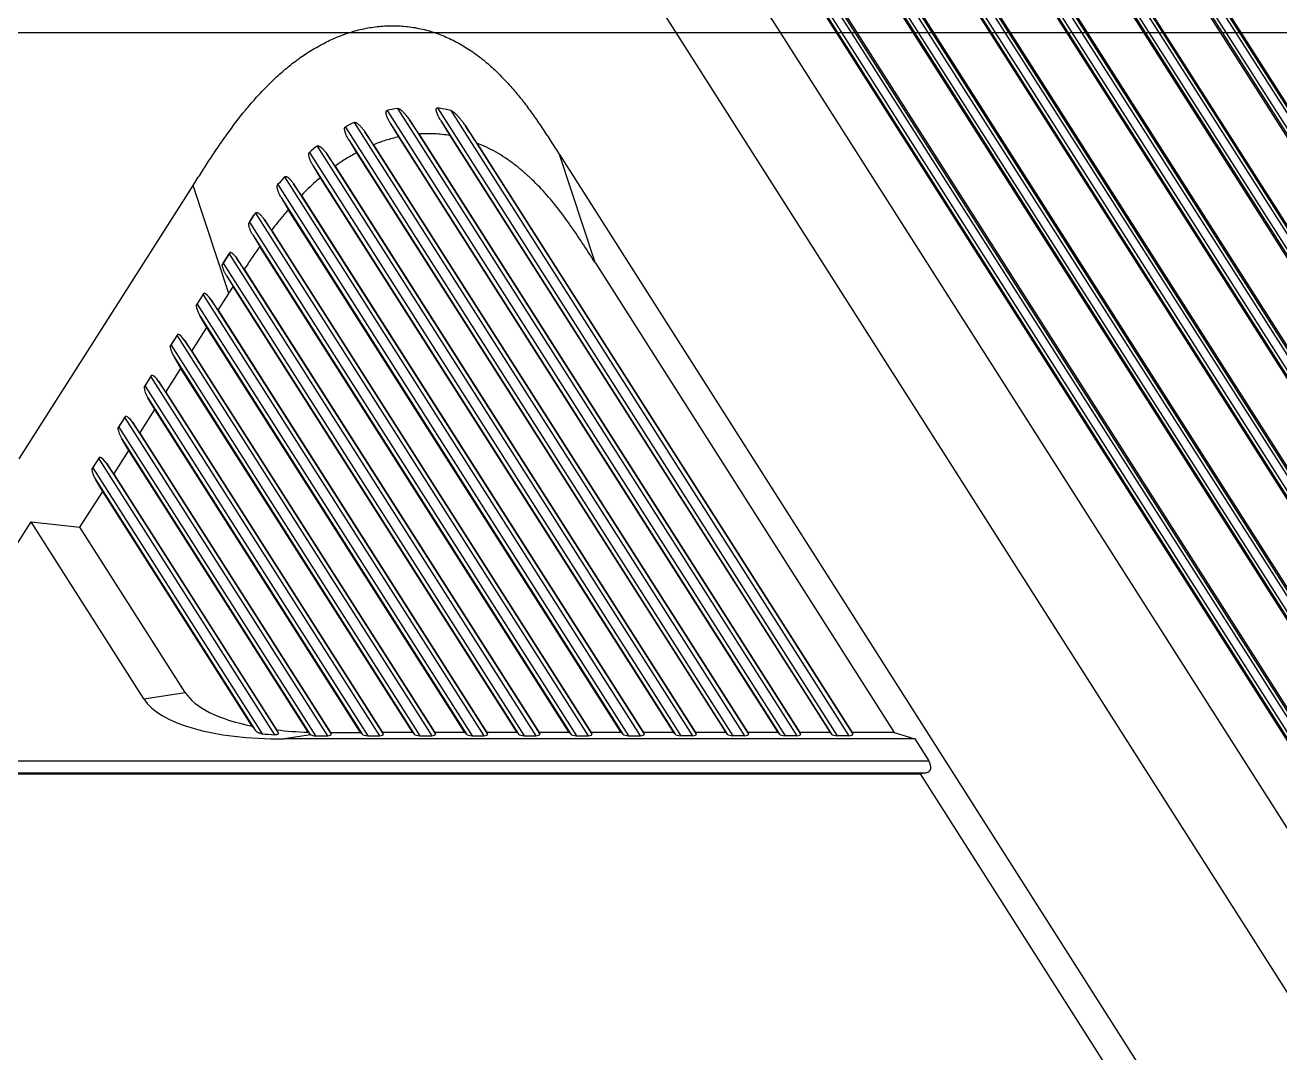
# Model space of a CAD drawing. Header units: millimetres. Extents: x 562 to 17351, y 2396 to 6995.
# Drawn here: x 14305.2 to 14462.1, y 4324.7 to 4453.1 of the extents above; entities that cross this region are included whole.
import ezdxf

# ---------------------------------------------------------------- set-up
doc = ezdxf.new("R2010")
doc.units = ezdxf.units.MM

# ---------------------------------------------------------------- blocks, each defined once
blk = doc.blocks.new('DTGCNV')
at = {"color": 7, "linetype": 'Continuous'}
for p, q in [((13136.22, 5009.5), (13315.88, 4727.48)), ((13315.92, 4731.52), (13138.83, 5009.5)), ((13145.82, 5009.5), (13315.88, 4742.55)), ((13315.92, 4746.59), (13148.43, 5009.5)), ((13155.43, 5009.5), (13315.88, 4757.63)), ((13311.78, 4768.16), (13158.03, 5009.5)), ((13165.03, 5009.5), (13311.54, 4779.53)), ((13311.78, 4783.23), (13167.64, 5009.5)), ((13174.63, 5009.5), (13311.54, 4794.6)), ((13314.23, 4730.42), (13137.44, 5007.93)), ((13314.57, 4730.63), (13137.77, 5008.15)), ((13314.57, 4732.55), (13138.99, 5008.15)), ((13314.9, 4732.76), (13139.33, 5008.36)), ((13314.23, 4745.49), (13147.04, 5007.93)), ((13314.57, 4745.71), (13147.38, 5008.15)), ((13314.57, 4747.62), (13148.6, 5008.15)), ((13314.9, 4747.84), (13148.93, 5008.36)), ((13314.23, 4760.57), (13156.64, 5007.93)), ((13314.57, 4760.78), (13156.98, 5008.15)), ((13314.57, 4762.7), (13158.2, 5008.15)), ((13314.9, 4762.91), (13158.54, 5008.36)), ((13166.25, 5007.93), (13309.92, 4782.41)), ((13166.58, 5008.15), (13310.26, 4782.62)), ((13167.8, 5008.15), (13310.26, 4784.54)), ((13168.14, 5008.36), (13310.59, 4784.75)), ((13175.85, 5007.93), (13309.92, 4797.49)), ((13176.19, 5008.15), (13310.26, 4797.7)), ((13177.41, 5008.15), (13310.26, 4799.62)), ((13177.74, 5008.36), (13310.59, 4799.83)), ((13298.05, 4708.98), (13109.91, 5004.31)), ((13122.27, 5005.36), (13314.22, 4704.06)), ((13129.33, 5005.24), (13315.88, 4712.4)), ((13315.92, 4716.44), (13131.86, 5005.36)), ((13311.78, 4798.31), (13179.88, 5005.36)), ((13314.23, 4715.34), (13130.58, 5003.62)), ((13314.57, 4715.56), (13130.91, 5003.84)), ((13314.57, 4717.47), (13132.13, 5003.84)), ((13314.9, 4717.69), (13132.47, 5004.05)), ((13128.3, 4908.96), (13178.06, 4830.85)), ((13129.6, 4909.22), (13179.53, 4830.85)), ((13134.62, 4909.28), (13184.58, 4830.85)), ((13136.29, 4908.95), (13186.05, 4830.85)), ((13124.19, 4907.47), (13173.01, 4830.85)), ((13128.7, 4907.39), (13177.35, 4831.03)), ((13128.7, 4907.39), (13129.75, 4905.66)), ((13131.09, 4907.81), (13180, 4831.03)), ((13132.28, 4906.03), (13131.09, 4907.81)), ((13134.99, 4907.75), (13183.87, 4831.03)), ((13134.99, 4907.75), (13136.16, 4905.83)), ((13138.11, 4907.03), (13186.52, 4831.03)), ((13123.09, 4906.9), (13171.54, 4830.85)), ((13125.52, 4906.31), (13173.48, 4831.03)), ((13126.61, 4904.69), (13125.52, 4906.31)), ((13129.75, 4905.66), (13177.16, 4831.25)), ((13132.28, 4906.03), (13179.92, 4831.25)), ((13136.16, 4905.83), (13183.68, 4831.25)), ((13119.55, 4904.52), (13166.49, 4830.85)), ((13123.51, 4905.31), (13170.83, 4831.03)), ((13123.51, 4905.31), (13124.49, 4903.68)), ((13126.61, 4904.69), (13173.4, 4831.25)), ((13139.52, 4904.9), (13186.44, 4831.25)), ((13118.59, 4903.72), (13165.02, 4830.85)), ((13120.78, 4903.53), (13166.96, 4831.03)), ((13121.8, 4902), (13120.78, 4903.53)), ((13124.49, 4903.68), (13170.64, 4831.25)), ((13149.85, 4903.45), (13275.55, 4706.13)), ((13154.3, 4889.96), (13149.85, 4903.45)), ((13119.02, 4902.11), (13164.31, 4831.03)), ((13119.02, 4902.11), (13119.96, 4900.56)), ((13121.8, 4902), (13166.88, 4831.25)), ((13082.3, 4865.45), (13104.06, 4899.61)), ((13108.51, 4886.12), (13104.06, 4899.61)), ((13114.63, 4899.7), (13158.49, 4830.85)), ((13115.48, 4900.67), (13159.96, 4830.85)), ((13116.62, 4899.81), (13160.44, 4831.03)), ((13117.6, 4898.36), (13116.62, 4899.81)), ((13119.96, 4900.56), (13164.11, 4831.25)), ((13115.07, 4898.09), (13157.79, 4831.03)), ((13115.07, 4898.09), (13115.96, 4896.59)), ((13117.6, 4898.36), (13160.36, 4831.25)), ((13111.84, 4896.15), (13153.44, 4830.85)), ((13157.59, 4831.25), (13115.96, 4896.59)), ((13111.65, 4895.89), (13111.01, 4894.89)), ((13111.09, 4895.02), (13111.65, 4895.89)), ((13111.09, 4895.02), (13151.97, 4830.85)), ((13112.92, 4895.39), (13153.92, 4831.03)), ((13113.86, 4894), (13112.92, 4895.39)), ((13111.51, 4893.44), (13151.27, 4831.03)), ((13111.51, 4893.44), (13112.38, 4891.98)), ((13113.86, 4894), (13153.84, 4831.25)), ((13151.07, 4831.25), (13112.38, 4891.98)), ((13108.69, 4891.26), (13107.7, 4889.7)), ((13107.83, 4889.9), (13108.57, 4891.05)), ((13107.83, 4889.9), (13145.45, 4830.85)), ((13108.57, 4891.05), (13146.92, 4830.85)), ((13109.53, 4890.48), (13147.4, 4831.03)), ((13110.44, 4889.12), (13109.53, 4890.48)), ((13154.3, 4889.96), (13191.7, 4831.25)), ((13108.19, 4888.4), (13144.74, 4831.03)), ((13108.19, 4888.4), (13109.05, 4886.97)), ((13110.44, 4889.12), (13147.31, 4831.25)), ((13144.55, 4831.25), (13109.05, 4886.97)), ((13104.44, 4884.58), (13105.44, 4886.14)), ((13104.57, 4884.78), (13105.31, 4885.93)), ((13105.31, 4885.93), (13140.4, 4830.85)), ((13107.17, 4884.02), (13106.26, 4885.37)), ((13106.26, 4885.37), (13140.87, 4831.03)), ((13107.17, 4884.02), (13108.51, 4886.12)), ((13104.57, 4884.78), (13138.93, 4830.85)), ((13107.17, 4884.02), (13140.79, 4831.25)), ((13104.93, 4883.28), (13138.22, 4831.03)), ((13105.79, 4881.85), (13104.93, 4883.28)), ((13101.18, 4879.46), (13102.17, 4881.03)), ((13101.31, 4879.66), (13102.05, 4880.82)), ((13102.05, 4880.82), (13133.88, 4830.85)), ((13103.91, 4878.9), (13105.79, 4881.85)), ((13138.03, 4831.25), (13105.79, 4881.85)), ((13101.31, 4879.66), (13132.41, 4830.85)), ((13103.91, 4878.9), (13103, 4880.25)), ((13103, 4880.25), (13134.35, 4831.03)), ((13103.91, 4878.9), (13134.27, 4831.25)), ((13101.67, 4878.17), (13131.7, 4831.03)), ((13102.53, 4876.73), (13101.67, 4878.17)), ((13097.92, 4874.34), (13098.91, 4875.91)), ((13098.05, 4874.54), (13098.79, 4875.7)), ((13098.79, 4875.7), (13127.36, 4830.85)), ((13100.65, 4873.78), (13102.53, 4876.73)), ((13131.51, 4831.25), (13102.53, 4876.73)), ((13098.05, 4874.54), (13125.89, 4830.85)), ((13100.65, 4873.78), (13099.74, 4875.13)), ((13099.74, 4875.13), (13127.83, 4831.03)), ((13098.41, 4873.05), (13125.18, 4831.03)), ((13099.27, 4871.61), (13098.41, 4873.05)), ((13100.65, 4873.78), (13127.75, 4831.25)), ((13097.39, 4868.66), (13099.27, 4871.61)), ((13124.99, 4831.25), (13099.27, 4871.61)), ((13094.66, 4869.22), (13095.65, 4870.79)), ((13094.79, 4869.42), (13095.52, 4870.58)), ((13094.79, 4869.42), (13119.37, 4830.85)), ((13095.52, 4870.58), (13120.84, 4830.85)), ((13097.39, 4868.66), (13096.48, 4870.01)), ((13096.48, 4870.01), (13121.31, 4831.03)), ((13095.15, 4867.93), (13118.66, 4831.03)), ((13096.01, 4866.49), (13095.15, 4867.93)), ((13097.39, 4868.66), (13121.23, 4831.25)), ((13094.13, 4863.55), (13096.01, 4866.49)), ((13118.44, 4831.29), (13096.01, 4866.49)), ((13091.4, 4864.1), (13092.39, 4865.67)), ((13091.53, 4864.31), (13092.26, 4865.46)), ((13092.26, 4865.46), (13114.24, 4830.97)), ((13094.13, 4863.55), (13093.22, 4864.89)), ((13093.22, 4864.89), (13114.68, 4831.2)), ((13091.53, 4864.31), (13112.69, 4831.09)), ((13094.13, 4863.55), (13114.5, 4831.58)), ((13091.89, 4862.81), (13111.82, 4831.53)), ((13092.75, 4861.38), (13091.89, 4862.81)), ((13089.91, 4856.91), (13092.75, 4861.38)), ((13111.43, 4832.05), (13092.75, 4861.38)), ((13064.78, 4827.71), (13083.8, 4857.57)), ((13083.8, 4857.57), (13089.91, 4856.91)), ((13097.88, 4835.46), (13083.8, 4857.57)), ((13103.06, 4836.26), (13089.91, 4856.91)), ((13097.88, 4835.46), (13103.06, 4836.26)), ((13118.76, 4830.96), (13115.42, 4830.45)), ((13194.28, 4830.45), (13115.42, 4830.45)), ((13119.37, 4830.85), (13120.84, 4830.85)), ((13121.23, 4831.25), (13124.99, 4831.25)), ((13121.31, 4831.03), (13121.23, 4831.25)), ((13124.99, 4831.25), (13125.18, 4831.03)), ((13125.89, 4830.85), (13127.36, 4830.85)), ((13131.51, 4831.25), (13127.75, 4831.25)), ((13127.75, 4831.25), (13127.83, 4831.03)), ((13131.51, 4831.25), (13131.7, 4831.03)), ((13132.41, 4830.85), (13133.88, 4830.85)), ((13138.03, 4831.25), (13134.27, 4831.25)), ((13134.27, 4831.25), (13134.35, 4831.03)), ((13138.03, 4831.25), (13138.22, 4831.03)), ((13138.93, 4830.85), (13140.4, 4830.85)), ((13144.55, 4831.25), (13140.79, 4831.25)), ((13140.79, 4831.25), (13140.87, 4831.03)), ((13144.55, 4831.25), (13144.74, 4831.03)), ((13145.45, 4830.85), (13146.92, 4830.85)), ((13151.07, 4831.25), (13147.31, 4831.25)), ((13147.31, 4831.25), (13147.4, 4831.03)), ((13151.07, 4831.25), (13151.27, 4831.03)), ((13151.97, 4830.85), (13153.44, 4830.85)), ((13157.59, 4831.25), (13153.84, 4831.25)), ((13153.84, 4831.25), (13153.92, 4831.03)), ((13157.59, 4831.25), (13157.79, 4831.03)), ((13158.49, 4830.85), (13159.96, 4830.85)), ((13164.11, 4831.25), (13160.36, 4831.25)), ((13160.36, 4831.25), (13160.44, 4831.03)), ((13164.11, 4831.25), (13164.31, 4831.03)), ((13166.49, 4830.85), (13165.02, 4830.85)), ((13170.64, 4831.25), (13166.88, 4831.25)), ((13166.88, 4831.25), (13166.96, 4831.03)), ((13170.64, 4831.25), (13170.83, 4831.03)), ((13173.01, 4830.85), (13171.54, 4830.85)), ((13177.16, 4831.25), (13173.4, 4831.25)), ((13173.4, 4831.25), (13173.48, 4831.03)), ((13177.16, 4831.25), (13177.35, 4831.03)), ((13179.53, 4830.85), (13178.06, 4830.85)), ((13183.68, 4831.25), (13179.92, 4831.25)), ((13179.92, 4831.25), (13180, 4831.03)), ((13183.68, 4831.25), (13183.87, 4831.03)), ((13186.05, 4830.85), (13184.58, 4830.85)), ((13191.7, 4831.25), (13186.44, 4831.25)), ((13186.44, 4831.25), (13186.52, 4831.03)), ((13191.7, 4831.25), (13194.28, 4830.45)), ((13194.28, 4830.45), (13196.03, 4827.71)), ((13064.78, 4827.71), (13196.03, 4827.71)), ((13067.88, 4826.23), (13195.69, 4826.23)), ((13070.27, 4826.09), (13194.98, 4826.09)), ((13195.69, 4826.23), (13194.98, 4826.09)), ((13273.33, 4703.11), (13194.98, 4826.09))]:
    blk.add_line(p, q, dxfattribs=at)
for centre, radius, start, end in [((13132.44, 4891.59), 17.85, 99.1598, 103.4288), ((13132.3, 4892.89), 16.55, 76.0187, 81.9408), ((13134.13, 4887.09), 22.68, 115.9931, 119.1376), ((13138.59, 4880.58), 30.58, 128.4858, 130.8271), ((13148.03, 4871.06), 44, 137.7102, 139.3903), ((13169.08, 4854.63), 70.72, 144.0416, 144.2995)]:
    blk.add_arc(centre, radius, start, end, dxfattribs=at)
for centre, major_axis, ratio, start_param, end_param in [((13111.07, 4895.06), (0.295, 0.466), 0.079183, -1.888634, -1.607987), ((13107.81, 4889.94), (0.295, 0.466), 0.079183, -2.066978, -1.607987), ((13108.54, 4891.09), (0.295, 0.466), 0.079183, -1.607987, -1.155647), ((13105.28, 4885.97), (0.295, 0.466), 0.079183, -1.607987, -1.148945), ((13106.04, 4884.79), (-0.75, 1.34), 0.321086, -1.313327, -0.288839), ((13104.55, 4884.82), (0.295, 0.466), 0.079183, -2.067029, -1.607987), ((13105.3, 4883.64), (-0.75, 1.34), 0.321086, 0.629245, 1.653733), ((13102.02, 4880.86), (0.295, 0.466), 0.079183, -1.607987, -1.148945), ((13102.77, 4879.67), (-0.75, 1.34), 0.321086, -1.313327, -0.288839), ((13101.29, 4879.7), (0.295, 0.466), 0.079183, -2.067029, -1.607987), ((13102.04, 4878.52), (-0.75, 1.34), 0.321086, 0.629245, 1.653733), ((13098.76, 4875.74), (0.295, 0.466), 0.079183, -1.607987, -1.148945), ((13099.51, 4874.55), (-0.75, 1.34), 0.321086, -1.313327, -0.288839), ((13098.02, 4874.58), (0.295, 0.466), 0.079183, -2.067029, -1.607987), ((13098.78, 4873.4), (-0.75, 1.34), 0.321086, 0.629245, 1.653733), ((13094.76, 4869.47), (0.295, 0.466), 0.079183, -2.067029, -1.607987), ((13095.5, 4870.62), (0.295, 0.466), 0.079183, -1.607987, -1.148945), ((13096.25, 4869.44), (-0.75, 1.34), 0.321086, -1.313327, -0.288839), ((13095.52, 4868.28), (-0.75, 1.34), 0.321086, 0.629245, 1.653733), ((13092.24, 4865.5), (0.295, 0.466), 0.079183, -1.607987, -1.148945), ((13092.99, 4864.32), (-0.75, 1.34), 0.321086, -1.313327, -0.288839), ((13091.5, 4864.35), (0.295, 0.466), 0.079183, -2.067029, -1.607987), ((13092.26, 4863.16), (-0.75, 1.34), 0.321086, 0.629245, 1.653733), ((13125.04, 4841.22), (27.73, 4.28), 0.356408, -2.98623, -1.97958), ((13130.22, 4842.02), (27.73, 4.28), 0.356408, -2.98623, -2.369132), ((13108.14, 4838.61), (-5.75, 9.22), 0.08354, -3.975628, -3.890732), ((13127.63, 4841.62), (27.73, 4.28), 0.356408, -2.19401, -2.129057), ((13130.22, 4842.02), (27.73, 4.28), 0.356408, -2.227773, -2.063972), ((13109.08, 4838.75), (-6.07, 9.17), 0.08773, -2.592894, -2.524982), ((13113.87, 4839.49), (-5.75, 9.22), 0.08354, -3.670469, -3.606711), ((13119.24, 4831.05), (0.606, -0.047), 0.320744, -2.466561, -1.334309), ((13120.71, 4831.05), (0.606, -0.047), 0.320744, -1.334309, 0.149221), ((13125.76, 4831.05), (0.606, -0.047), 0.320744, -2.817839, -1.334309), ((13127.23, 4831.05), (0.606, -0.047), 0.320744, -1.334309, 0.149221), ((13132.28, 4831.05), (0.606, -0.047), 0.320744, -2.817839, -1.334309), ((13133.75, 4831.05), (0.606, -0.047), 0.320744, -1.334309, 0.149221), ((13138.8, 4831.05), (0.606, -0.047), 0.320744, -2.817839, -1.334309), ((13140.27, 4831.05), (0.606, -0.047), 0.320744, -1.334309, 0.149221), ((13145.32, 4831.05), (0.606, -0.047), 0.320744, -2.817839, -1.334309), ((13146.79, 4831.05), (0.606, -0.047), 0.320744, -1.334309, 0.149221), ((13151.85, 4831.05), (0.606, -0.047), 0.320744, -2.817839, -1.334309), ((13153.32, 4831.05), (0.606, -0.047), 0.320744, -1.334309, 0.149221), ((13158.37, 4831.05), (0.606, -0.047), 0.320744, -2.817839, -1.334309), ((13159.84, 4831.05), (0.606, -0.047), 0.320744, -1.334309, 0.149221), ((13164.89, 4831.05), (0.606, -0.047), 0.320744, -2.817839, -1.334309), ((13166.36, 4831.05), (0.606, -0.047), 0.320744, -1.334309, 0.149221), ((13171.41, 4831.05), (0.606, -0.047), 0.320744, -2.817839, -1.334309), ((13172.88, 4831.05), (0.606, -0.047), 0.320744, -1.334309, 0.149221), ((13177.93, 4831.05), (0.606, -0.047), 0.320744, -2.817839, -1.334309), ((13179.4, 4831.05), (0.606, -0.047), 0.320744, -1.334309, 0.149221), ((13184.45, 4831.05), (0.606, -0.047), 0.320744, -2.817839, -1.334309), ((13185.92, 4831.05), (0.606, -0.047), 0.320744, -1.334309, 0.149221), ((13194.47, 4827.71), (1.71, -1.18), 0.539712, -0.488723, 0.90754)]:
    blk.add_ellipse(centre, major_axis=major_axis, ratio=ratio, start_param=start_param, end_param=end_param, dxfattribs=at)
for points, knots in [([(13104.06, 4899.61), (13104.41, 4900.15), (13105.09, 4901.22), (13106.12, 4902.82), (13107.18, 4904.4), (13108.64, 4906.49), (13110.17, 4908.51), (13111.82, 4910.45), (13113.12, 4911.85), (13114.49, 4913.18), (13115.93, 4914.43), (13117.44, 4915.58), (13119.04, 4916.63), (13120.71, 4917.55), (13122.16, 4918.19), (13123.36, 4918.63), (13124.27, 4918.91), (13125.19, 4919.14), (13126.13, 4919.32), (13127.07, 4919.46), (13128.02, 4919.54), (13128.97, 4919.57), (13129.93, 4919.54), (13130.88, 4919.46), (13131.82, 4919.32), (13132.75, 4919.13), (13133.68, 4918.88), (13134.58, 4918.59), (13135.47, 4918.24), (13136.34, 4917.85), (13137.19, 4917.41), (13138.01, 4916.93), (13139.08, 4916.25), (13140.36, 4915.3), (13141.79, 4914.04), (13142.91, 4912.91), (13143.77, 4911.97), (13144.59, 4911.01), (13145.58, 4909.77), (13146.71, 4908.23), (13147.78, 4906.65), (13148.83, 4905.06), (13149.51, 4903.99), (13149.85, 4903.45)], [0, 0, 0, 0, 0.031249, 0.062498, 0.093748, 0.124998, 0.187492, 0.218743, 0.249994, 0.281244, 0.312494, 0.343743, 0.374991, 0.406237, 0.437482, 0.453109, 0.468735, 0.484362, 0.499988, 0.515614, 0.531241, 0.546867, 0.562493, 0.578119, 0.593746, 0.609372, 0.624998, 0.640624, 0.656251, 0.671877, 0.687503, 0.70313, 0.718756, 0.750003, 0.78125, 0.8125, 0.828126, 0.843753, 0.875003, 0.906253, 0.937502, 0.968751, 1, 1, 1, 1]), ([(13128.7, 4907.39), (13128.66, 4907.46), (13128.59, 4907.58), (13128.51, 4907.74), (13128.44, 4907.87), (13128.4, 4907.97), (13128.35, 4908.06), (13128.31, 4908.16), (13128.27, 4908.26), (13128.24, 4908.37), (13128.21, 4908.47), (13128.19, 4908.56), (13128.18, 4908.63), (13128.17, 4908.68), (13128.17, 4908.74), (13128.17, 4908.79), (13128.18, 4908.84), (13128.2, 4908.87), (13128.21, 4908.89), (13128.22, 4908.92), (13128.24, 4908.94), (13128.27, 4908.95), (13128.29, 4908.96), (13128.3, 4908.96)], [0, 0, 0, 0, 0.12488, 0.249672, 0.312039, 0.374385, 0.436711, 0.499017, 0.561304, 0.623575, 0.685833, 0.748087, 0.779227, 0.810382, 0.841564, 0.872799, 0.904134, 0.919888, 0.935721, 0.951655, 0.967687, 0.98382, 1, 1, 1, 1]), ([(13129.6, 4909.22), (13129.62, 4909.22), (13129.66, 4909.22), (13129.7, 4909.21), (13129.74, 4909.2), (13129.79, 4909.18), (13129.85, 4909.15), (13129.91, 4909.11), (13129.98, 4909.06), (13130.07, 4909), (13130.17, 4908.91), (13130.27, 4908.82), (13130.36, 4908.73), (13130.48, 4908.6), (13130.62, 4908.44), (13130.79, 4908.23), (13130.94, 4908.02), (13131.04, 4907.88), (13131.09, 4907.81)], [0, 0, 0, 0, 0.031893, 0.047827, 0.063722, 0.095395, 0.126968, 0.158465, 0.189903, 0.252637, 0.315244, 0.377756, 0.440192, 0.502566, 0.627153, 0.751573, 0.875852, 1, 1, 1, 1]), ([(13134.99, 4907.75), (13134.96, 4907.82), (13134.88, 4907.94), (13134.79, 4908.1), (13134.73, 4908.23), (13134.68, 4908.33), (13134.63, 4908.43), (13134.59, 4908.53), (13134.55, 4908.64), (13134.51, 4908.74), (13134.48, 4908.83), (13134.47, 4908.9), (13134.46, 4908.95), (13134.45, 4909), (13134.44, 4909.06), (13134.44, 4909.11), (13134.45, 4909.16), (13134.46, 4909.19), (13134.47, 4909.22), (13134.48, 4909.24), (13134.51, 4909.26), (13134.53, 4909.27), (13134.56, 4909.28), (13134.59, 4909.28), (13134.61, 4909.28), (13134.62, 4909.28)], [0, 0, 0, 0, 0.125533, 0.250889, 0.313498, 0.376053, 0.43855, 0.500982, 0.56334, 0.625611, 0.687775, 0.718814, 0.749817, 0.78078, 0.811698, 0.842572, 0.873413, 0.888869, 0.904368, 0.919961, 0.935701, 0.951619, 0.967681, 0.983833, 1, 1, 1, 1]), ([(13136.29, 4908.95), (13136.31, 4908.94), (13136.33, 4908.94), (13136.39, 4908.91), (13136.45, 4908.88), (13136.52, 4908.84), (13136.59, 4908.79), (13136.66, 4908.74), (13136.74, 4908.67), (13136.85, 4908.57), (13136.97, 4908.46), (13137.08, 4908.34), (13137.2, 4908.21), (13137.34, 4908.05), (13137.52, 4907.83), (13137.73, 4907.57), (13137.92, 4907.3), (13138.05, 4907.12), (13138.11, 4907.03)], [0, 0, 0, 0, 0.015862, 0.031711, 0.063344, 0.094914, 0.126429, 0.157897, 0.189325, 0.252082, 0.314738, 0.37731, 0.439813, 0.502255, 0.626972, 0.751497, 0.87584, 1, 1, 1, 1]), ([(13124.19, 4907.47), (13124.2, 4907.48), (13124.22, 4907.48), (13124.25, 4907.49), (13124.28, 4907.49), (13124.32, 4907.49), (13124.36, 4907.47), (13124.42, 4907.45), (13124.47, 4907.43), (13124.52, 4907.4), (13124.57, 4907.37), (13124.63, 4907.32), (13124.71, 4907.26), (13124.79, 4907.19), (13124.87, 4907.11), (13124.95, 4907.03), (13125.03, 4906.94), (13125.13, 4906.83), (13125.25, 4906.68), (13125.39, 4906.5), (13125.48, 4906.38), (13125.52, 4906.31)], [0, 0, 0, 0, 0.016119, 0.032202, 0.048219, 0.064174, 0.095895, 0.127471, 0.158945, 0.190344, 0.221688, 0.252989, 0.315492, 0.377907, 0.440258, 0.502562, 0.564826, 0.62706, 0.751445, 0.875752, 1, 1, 1, 1]), ([(13139.52, 4904.9), (13139.4, 4905.08), (13138.93, 4905.79), (13138.46, 4906.5), (13138.11, 4907.03)], [0, 0, 0, 0, 0.250111, 1, 1, 1, 1]), ([(13123.51, 4905.31), (13123.47, 4905.37), (13123.4, 4905.5), (13123.3, 4905.69), (13123.22, 4905.85), (13123.17, 4905.98), (13123.13, 4906.08), (13123.09, 4906.18), (13123.06, 4906.28), (13123.03, 4906.39), (13123.01, 4906.47), (13123, 4906.55), (13122.99, 4906.6), (13122.99, 4906.65), (13122.99, 4906.71), (13123, 4906.76), (13123.01, 4906.81), (13123.03, 4906.84), (13123.04, 4906.86), (13123.06, 4906.88), (13123.08, 4906.89), (13123.09, 4906.9)], [0, 0, 0, 0, 0.124399, 0.248796, 0.37321, 0.435435, 0.497677, 0.559941, 0.622237, 0.68458, 0.746995, 0.778249, 0.809544, 0.840895, 0.872327, 0.903879, 0.935613, 0.951602, 0.967671, 0.983815, 1, 1, 1, 1]), ([(13129.75, 4905.66), (13129.21, 4905.55), (13128.15, 4905.26), (13127.12, 4904.89), (13126.61, 4904.69)], [0, 0, 0, 0, 0.499991, 1, 1, 1, 1]), ([(13136.16, 4905.83), (13135.84, 4905.89), (13135.2, 4905.98), (13134.23, 4906.05), (13133.25, 4906.07), (13132.61, 4906.05), (13132.28, 4906.03)], [0, 0, 0, 0, 0.25, 0.499999, 0.749999, 1, 1, 1, 1]), ([(13119.55, 4904.52), (13119.56, 4904.52), (13119.58, 4904.53), (13119.6, 4904.54), (13119.63, 4904.55), (13119.66, 4904.55), (13119.71, 4904.55), (13119.76, 4904.53), (13119.81, 4904.52), (13119.85, 4904.49), (13119.9, 4904.47), (13119.96, 4904.43), (13120.03, 4904.38), (13120.11, 4904.31), (13120.18, 4904.24), (13120.26, 4904.17), (13120.33, 4904.1), (13120.42, 4903.99), (13120.53, 4903.86), (13120.66, 4903.7), (13120.74, 4903.58), (13120.78, 4903.53)], [0, 0, 0, 0, 0.016229, 0.032419, 0.04853, 0.064557, 0.096336, 0.127907, 0.159339, 0.19068, 0.221959, 0.253195, 0.31557, 0.377875, 0.440138, 0.502375, 0.564595, 0.626804, 0.751198, 0.875592, 1, 1, 1, 1]), ([(13154.3, 4889.96), (13153.82, 4890.71), (13152.86, 4892.21), (13151.37, 4894.43), (13149.8, 4896.6), (13148.09, 4898.66), (13146.54, 4900.26), (13145.21, 4901.45), (13144.17, 4902.28), (13143.08, 4903.06), (13141.94, 4903.76), (13140.75, 4904.38), (13139.94, 4904.74), (13139.52, 4904.9)], [0, 0, 0, 0, 0.125002, 0.250005, 0.375005, 0.5, 0.624982, 0.687488, 0.749992, 0.812496, 0.874998, 0.937499, 1, 1, 1, 1]), ([(13119.02, 4902.11), (13118.99, 4902.17), (13118.92, 4902.3), (13118.82, 4902.49), (13118.74, 4902.65), (13118.68, 4902.78), (13118.65, 4902.88), (13118.61, 4902.99), (13118.58, 4903.09), (13118.55, 4903.19), (13118.53, 4903.28), (13118.52, 4903.35), (13118.52, 4903.41), (13118.51, 4903.46), (13118.51, 4903.52), (13118.52, 4903.57), (13118.53, 4903.62), (13118.54, 4903.65), (13118.56, 4903.68), (13118.57, 4903.7), (13118.58, 4903.71), (13118.59, 4903.72)], [0, 0, 0, 0, 0.123997, 0.248079, 0.372276, 0.434435, 0.49664, 0.558903, 0.621237, 0.683663, 0.746213, 0.777556, 0.808956, 0.840428, 0.871993, 0.903684, 0.935545, 0.951571, 0.967661, 0.983815, 1, 1, 1, 1]), ([(13124.49, 4903.68), (13124.02, 4903.43), (13123.11, 4902.9), (13122.23, 4902.31), (13121.8, 4902)], [0, 0, 0, 0, 0.499994, 1, 1, 1, 1]), ([(13115.48, 4900.67), (13115.49, 4900.68), (13115.5, 4900.69), (13115.52, 4900.7), (13115.54, 4900.71), (13115.57, 4900.72), (13115.62, 4900.73), (13115.66, 4900.72), (13115.71, 4900.71), (13115.76, 4900.69), (13115.8, 4900.67), (13115.85, 4900.64), (13115.92, 4900.59), (13116, 4900.53), (13116.07, 4900.47), (13116.14, 4900.4), (13116.21, 4900.34), (13116.27, 4900.27), (13116.33, 4900.19), (13116.41, 4900.09), (13116.51, 4899.97), (13116.58, 4899.86), (13116.62, 4899.81)], [0, 0, 0, 0, 0.016332, 0.032631, 0.048843, 0.064956, 0.096818, 0.128388, 0.159772, 0.19104, 0.222238, 0.253392, 0.31561, 0.377787, 0.43995, 0.502114, 0.564288, 0.626475, 0.68868, 0.750904, 0.875406, 1, 1, 1, 1]), ([(13115.07, 4898.09), (13115.03, 4898.15), (13114.96, 4898.27), (13114.86, 4898.46), (13114.77, 4898.66), (13114.7, 4898.83), (13114.66, 4898.96), (13114.63, 4899.07), (13114.6, 4899.17), (13114.58, 4899.28), (13114.57, 4899.37), (13114.56, 4899.44), (13114.56, 4899.5), (13114.57, 4899.55), (13114.58, 4899.6), (13114.59, 4899.63), (13114.6, 4899.67), (13114.62, 4899.69), (13114.63, 4899.7)], [0, 0, 0, 0, 0.123664, 0.2475, 0.371542, 0.49584, 0.558118, 0.6205, 0.683009, 0.74568, 0.80857, 0.840136, 0.871803, 0.903596, 0.935548, 0.951604, 0.967715, 1, 1, 1, 1]), ([(13119.96, 4900.56), (13119.75, 4900.39), (13118.94, 4899.68), (13118.16, 4898.94), (13117.6, 4898.36)], [0, 0, 0, 0, 0.250031, 1, 1, 1, 1]), ([(13111.84, 4896.15), (13111.85, 4896.17), (13111.86, 4896.18), (13111.89, 4896.2), (13111.91, 4896.21), (13111.93, 4896.22), (13111.97, 4896.22), (13112, 4896.22), (13112.03, 4896.22), (13112.06, 4896.21), (13112.09, 4896.2), (13112.13, 4896.18), (13112.19, 4896.16), (13112.25, 4896.12), (13112.32, 4896.06), (13112.39, 4896.01), (13112.46, 4895.95), (13112.52, 4895.88), (13112.61, 4895.79), (13112.7, 4895.68), (13112.81, 4895.54), (13112.88, 4895.44), (13112.92, 4895.39)], [0, 0, 0, 0, 0.03275, 0.049071, 0.065281, 0.081375, 0.097345, 0.128952, 0.144664, 0.160323, 0.191521, 0.222634, 0.2537, 0.315747, 0.377783, 0.439836, 0.50192, 0.564041, 0.626202, 0.750635, 0.875235, 1, 1, 1, 1]), ([(13115.96, 4896.59), (13115.78, 4896.38), (13115.06, 4895.53), (13114.36, 4894.66), (13113.86, 4894)], [0, 0, 0, 0, 0.250015, 1, 1, 1, 1]), ([(13111.51, 4893.44), (13111.48, 4893.49), (13111.41, 4893.6), (13111.32, 4893.77), (13111.24, 4893.95), (13111.17, 4894.13), (13111.1, 4894.31), (13111.06, 4894.47), (13111.03, 4894.59), (13111.01, 4894.69), (13111.01, 4894.79), (13111.01, 4894.86), (13111.01, 4894.89)], [0, 0, 0, 0, 0.1238, 0.247819, 0.372084, 0.496633, 0.621529, 0.746873, 0.809784, 0.872897, 0.936271, 1, 1, 1, 1]), ([(13112.38, 4891.98), (13112.05, 4891.51), (13111.4, 4890.56), (13110.76, 4889.6), (13110.44, 4889.12)], [0, 0, 0, 0, 0.499999, 1, 1, 1, 1]), ([(13108.69, 4891.26), (13108.72, 4891.25), (13108.76, 4891.24), (13108.83, 4891.21), (13108.89, 4891.17), (13108.95, 4891.13), (13109.01, 4891.08), (13109.08, 4891.02), (13109.16, 4890.93), (13109.26, 4890.82), (13109.39, 4890.67), (13109.47, 4890.56), (13109.53, 4890.48)], [0, 0, 0, 0, 0.062469, 0.124776, 0.187046, 0.249325, 0.311637, 0.373991, 0.498821, 0.623847, 0.749063, 1, 1, 1, 1]), ([(13108.19, 4888.4), (13108.14, 4888.5), (13108.05, 4888.65), (13107.95, 4888.86), (13107.88, 4889.02), (13107.82, 4889.18), (13107.77, 4889.35), (13107.73, 4889.49), (13107.71, 4889.61), (13107.7, 4889.67), (13107.7, 4889.7)], [0, 0, 0, 0, 0.248066, 0.372477, 0.49716, 0.622158, 0.747538, 0.873407, 0.936597, 1, 1, 1, 1]), ([(13112.69, 4831.09), (13112.64, 4831.1), (13112.55, 4831.11), (13112.42, 4831.15), (13112.3, 4831.19), (13112.18, 4831.24), (13112.07, 4831.3), (13111.98, 4831.37), (13111.89, 4831.44), (13111.84, 4831.5), (13111.82, 4831.53)], [0, 0, 0, 0, 0.13993, 0.277115, 0.410235, 0.538663, 0.662088, 0.78029, 0.893039, 1, 1, 1, 1]), ([(13114.68, 4831.2), (13114.68, 4831.2), (13114.69, 4831.18), (13114.7, 4831.15), (13114.7, 4831.13), (13114.69, 4831.1), (13114.68, 4831.08), (13114.66, 4831.05), (13114.63, 4831.03), (13114.6, 4831.02), (13114.57, 4831), (13114.53, 4830.99), (13114.48, 4830.98), (13114.42, 4830.97), (13114.34, 4830.96), (13114.27, 4830.97), (13114.24, 4830.97)], [0, 0, 0, 0, 0.046608, 0.090866, 0.1336, 0.176238, 0.220668, 0.268836, 0.322229, 0.381579, 0.446846, 0.517392, 0.592287, 0.67052, 0.833316, 1, 1, 1, 1]), ([(13118.76, 4830.96), (13118.74, 4830.97), (13118.71, 4830.99), (13118.68, 4831.01), (13118.66, 4831.03), (13118.66, 4831.03)], [0, 0, 0, 0, 0.538309, 0.778937, 1, 1, 1, 1])]:
    blk.add_open_spline(points, degree=3, knots=knots, dxfattribs=at)
blk.add_open_spline([(13109.05, 4886.97), (13108.87, 4886.68), (13108.69, 4886.4), (13108.51, 4886.12)], degree=3, dxfattribs=at)
blk = doc.blocks.new('*U61')
blk.add_blockref('DTGCNV', (-13016.62, -4845.2))
blk = doc.blocks.new('*U62')
at = {"color": 0, "linetype": 'ByBlock', "lineweight": -2, "transparency": 16777216}
blk.add_blockref('*U61', (1800, 337.5), dxfattribs=at)
blk = doc.blocks.new('dfx')
at = {"color": 114, "linetype": 'Continuous', "lineweight": -3, "true_color": 0x139b48}
blk.add_line((13147.48, 8771.23), (13701.48, 8771.23), dxfattribs=at)
blk = doc.blocks.new('*U142')
blk.add_blockref('dfx', (-13416.98, -8530.48))
blk = doc.blocks.new('*U143')
at = {"color": 0, "linetype": 'ByBlock', "lineweight": -2, "transparency": 16777216}
blk.add_blockref('*U142', (1800, 0), dxfattribs=at)

msp = doc.modelspace()

# ---------------------------------------------------------------- block references
for name, p in [('*U62', (12438.816, 4041.217)), ('*U143', (12431.316, 4211.467))]:
    msp.add_blockref(name, p)

doc.saveas('drawing.dxf')
